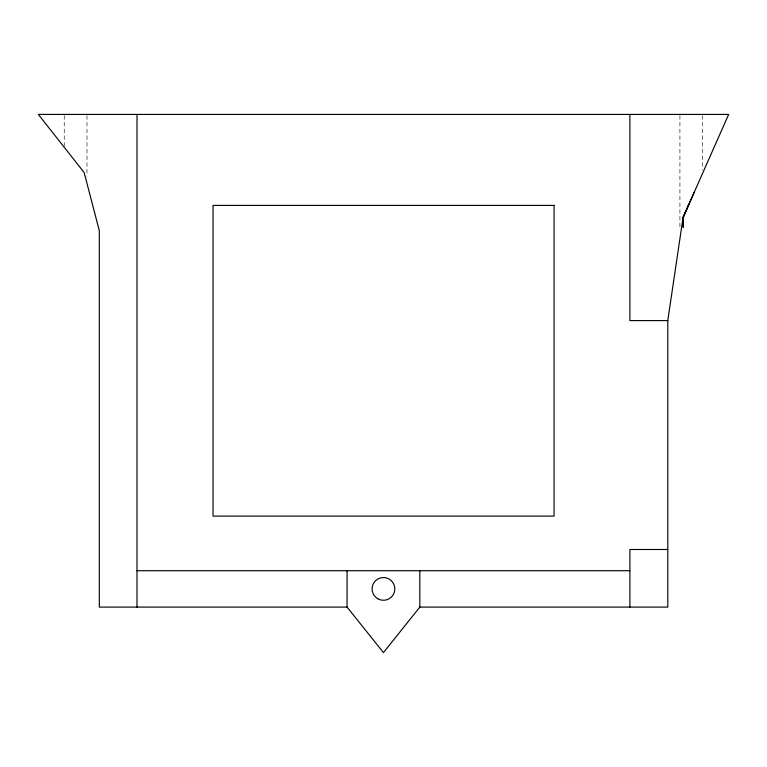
<?xml version="1.0" encoding="UTF-8"?>
<svg xmlns="http://www.w3.org/2000/svg" width="767" height="767" viewBox="0 0 767 767"><rect width="100%" height="100%" fill="white"/><g stroke="black" fill="none" stroke-linecap="round" stroke-linejoin="round"><path stroke-width="0.58" stroke-dasharray="3.83 2.88" d="M702.658 115.596L702.658 169.66M679.917 115.606L679.917 227.358M86.978 115.606L86.978 176.257M64.236 115.587L64.236 146.104"/><path stroke-width="1.15" d="M683.474 216.773L683.253 227.358L683.061 217.502L728.65 114.417L38.35 114.417L84.159 172.556L99.317 230.704L99.317 607.1L347.067 607.1L383.452 652.583L419.827 607.1L419.827 570.715M419.827 607.1L667.789 607.1L667.789 320.587L683.061 217.502L694.164 192.392M682.515 221.164L683.157 217.502L688.622 204.942M667.789 320.587L629.889 320.587L629.889 114.417M667.789 549.488L629.889 549.488L629.889 607.1M137.005 570.715L629.889 570.715M347.067 570.715L347.067 607.1M137.005 114.417L137.005 607.1M554.062 205.412L213.044 205.412L213.044 516.105L554.062 516.105L554.062 205.412M377.767 598.749A11.371 11.371 0 0 0 394.823 588.903A11.371 11.371 0 0 0 377.767 579.056A11.371 11.371 0 0 0 377.767 598.749"/></g></svg>
